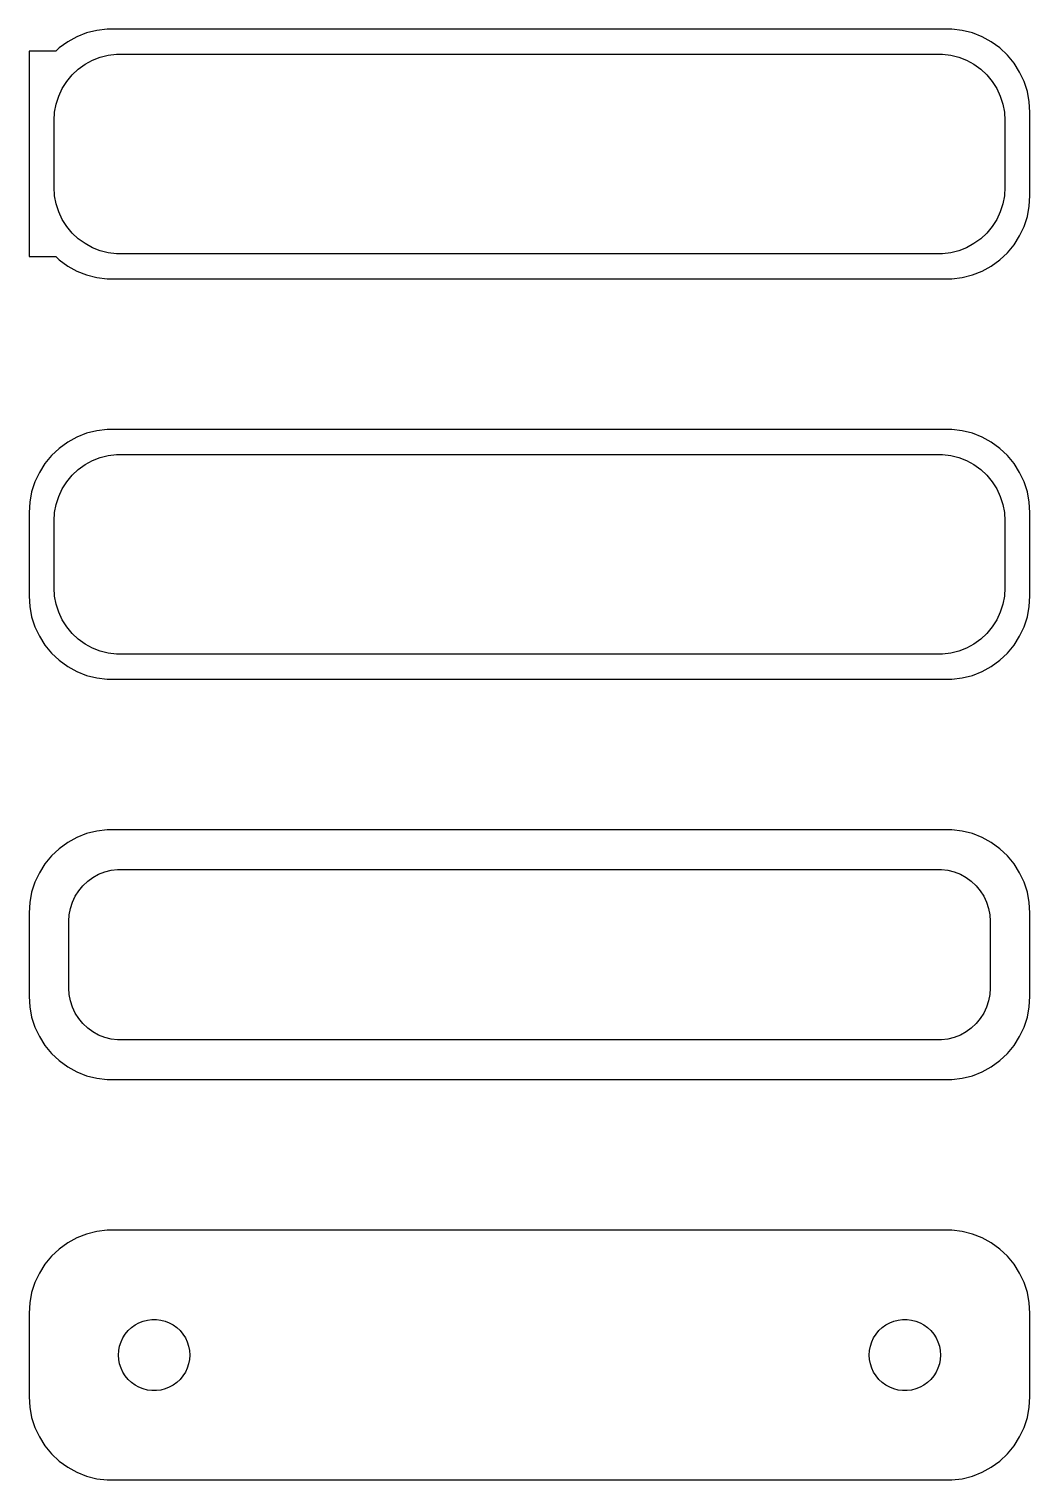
# Model space of a CAD drawing. Header units: metres. Extents: x -30 to 30, y 88.5 to 175.5.
import ezdxf

# ---------------------------------------------------------------- set-up
doc = ezdxf.new("R2010")
doc.units = ezdxf.units.M

msp = doc.modelspace()

# ---------------------------------------------------------------- linework, layer by layer
for p, q in [((-27.1289, 175.024), (-27.6791, 174.722)), ((-26.5451, 175.255), (-27.1289, 175.024)), ((-25.9369, 175.411), (-26.5451, 175.255)), ((-25.3139, 175.49), (-25.9369, 175.411)), ((25.3139, 175.49), (-25.3139, 175.49)), ((25.9369, 175.411), (25.3139, 175.49)), ((26.5451, 175.255), (25.9369, 175.411)), ((27.1289, 175.024), (26.5451, 175.255)), ((27.6791, 174.722), (27.1289, 175.024)), ((-28.4, 174.153), (-30, 174.153)), ((-30, 174.153), (-30, 161.847)), ((-28.1871, 174.353), (-28.4, 174.153)), ((-27.6791, 174.722), (-28.1871, 174.353)), ((-25.2495, 173.929), (-24.7512, 173.992)), ((-24.7512, 173.992), (24.7512, 173.992)), ((24.7512, 173.992), (25.2495, 173.929)), ((28.1871, 174.353), (27.6791, 174.722)), ((28.6448, 173.923), (28.1871, 174.353)), ((-27.0497, 173.082), (-26.6433, 173.377)), ((-26.6433, 173.377), (-26.2031, 173.619)), ((-26.2031, 173.619), (-25.7361, 173.804)), ((-25.7361, 173.804), (-25.2495, 173.929)), ((25.2495, 173.929), (25.7361, 173.804)), ((25.7361, 173.804), (26.2031, 173.619)), ((26.2031, 173.619), (26.6433, 173.377)), ((26.6433, 173.377), (27.0497, 173.082)), ((29.0451, 173.439), (28.6448, 173.923)), ((29.3815, 172.909), (29.0451, 173.439)), ((-28.0052, 171.927), (-27.7361, 172.351)), ((-27.7361, 172.351), (-27.4159, 172.738)), ((-27.4159, 172.738), (-27.0497, 173.082)), ((27.0497, 173.082), (27.4159, 172.738)), ((27.4159, 172.738), (27.7361, 172.351)), ((27.7361, 172.351), (28.0052, 171.927)), ((29.6489, 172.341), (29.3815, 172.909)), ((29.8429, 171.743), (29.6489, 172.341)), ((-28.3743, 170.995), (-28.2191, 171.472)), ((-28.2191, 171.472), (-28.0052, 171.927)), ((28.0052, 171.927), (28.2191, 171.472)), ((28.2191, 171.472), (28.3743, 170.995)), ((29.9606, 171.127), (29.8429, 171.743)), ((-28.5, 170), (-28.4684, 170.501)), ((-28.4684, 170.501), (-28.3743, 170.995)), ((28.3743, 170.995), (28.4684, 170.501)), ((28.4684, 170.501), (28.5, 170)), ((30, 170.5), (29.9606, 171.127)), ((30, 165.5), (30, 170.5)), ((-28.5, 166), (-28.5, 170)), ((28.5, 170), (28.5, 166)), ((-28.4684, 165.499), (-28.5, 166)), ((-28.3743, 165.005), (-28.4684, 165.499)), ((28.4684, 165.499), (28.3743, 165.005)), ((28.5, 166), (28.4684, 165.499)), ((29.9606, 164.873), (30, 165.5)), ((-28.2191, 164.528), (-28.3743, 165.005)), ((-28.0052, 164.073), (-28.2191, 164.528)), ((28.2191, 164.528), (28.0052, 164.073)), ((28.3743, 165.005), (28.2191, 164.528)), ((29.8429, 164.257), (29.9606, 164.873)), ((-27.7361, 163.649), (-28.0052, 164.073)), ((-27.4159, 163.262), (-27.7361, 163.649)), ((27.7361, 163.649), (27.4159, 163.262)), ((28.0052, 164.073), (27.7361, 163.649)), ((29.3815, 163.091), (29.6489, 163.659)), ((29.6489, 163.659), (29.8429, 164.257)), ((-27.0497, 162.918), (-27.4159, 163.262)), ((-26.6433, 162.623), (-27.0497, 162.918)), ((27.0497, 162.918), (26.6433, 162.623)), ((27.4159, 163.262), (27.0497, 162.918)), ((29.0451, 162.561), (29.3815, 163.091)), ((-30, 161.847), (-28.4, 161.847)), ((-28.4, 161.847), (-28.1871, 161.647)), ((-26.2031, 162.381), (-26.6433, 162.623)), ((-25.7361, 162.196), (-26.2031, 162.381)), ((-25.2495, 162.071), (-25.7361, 162.196)), ((-24.7512, 162.008), (-25.2495, 162.071)), ((24.7512, 162.008), (-24.7512, 162.008)), ((25.2495, 162.071), (24.7512, 162.008)), ((25.7361, 162.196), (25.2495, 162.071)), ((26.2031, 162.381), (25.7361, 162.196)), ((26.6433, 162.623), (26.2031, 162.381)), ((28.1871, 161.647), (28.6448, 162.077)), ((28.6448, 162.077), (29.0451, 162.561)), ((-28.1871, 161.647), (-27.6791, 161.278)), ((-27.6791, 161.278), (-27.1289, 160.976)), ((-27.1289, 160.976), (-26.5451, 160.745)), ((26.5451, 160.745), (27.1289, 160.976)), ((27.1289, 160.976), (27.6791, 161.278)), ((27.6791, 161.278), (28.1871, 161.647)), ((-26.5451, 160.745), (-25.9369, 160.589)), ((-25.9369, 160.589), (-25.3139, 160.51)), ((-25.3139, 160.51), (25.3139, 160.51)), ((25.3139, 160.51), (25.9369, 160.589)), ((25.9369, 160.589), (26.5451, 160.745)), ((-25.9369, 151.411), (-26.5451, 151.255)), ((-25.3139, 151.49), (-25.9369, 151.411)), ((25.3139, 151.49), (-25.3139, 151.49)), ((25.9369, 151.411), (25.3139, 151.49)), ((26.5451, 151.255), (25.9369, 151.411)), ((-27.6791, 150.722), (-28.1871, 150.353)), ((-27.1289, 151.024), (-27.6791, 150.722)), ((-26.5451, 151.255), (-27.1289, 151.024)), ((27.1289, 151.024), (26.5451, 151.255)), ((27.6791, 150.722), (27.1289, 151.024)), ((28.1871, 150.353), (27.6791, 150.722)), ((-28.6448, 149.923), (-29.0451, 149.439)), ((-28.1871, 150.353), (-28.6448, 149.923)), ((-26.6433, 149.377), (-26.2031, 149.619)), ((-26.2031, 149.619), (-25.7361, 149.804)), ((-25.7361, 149.804), (-25.2495, 149.929)), ((-25.2495, 149.929), (-24.7512, 149.992)), ((-24.7512, 149.992), (24.7512, 149.992)), ((24.7512, 149.992), (25.2495, 149.929)), ((25.2495, 149.929), (25.7361, 149.804)), ((25.7361, 149.804), (26.2031, 149.619)), ((26.2031, 149.619), (26.6433, 149.377)), ((28.6448, 149.923), (28.1871, 150.353)), ((29.0451, 149.439), (28.6448, 149.923)), ((-29.3815, 148.909), (-29.6489, 148.341)), ((-29.0451, 149.439), (-29.3815, 148.909)), ((-27.7361, 148.351), (-27.4159, 148.738)), ((-27.4159, 148.738), (-27.0497, 149.082)), ((-27.0497, 149.082), (-26.6433, 149.377)), ((26.6433, 149.377), (27.0497, 149.082)), ((27.0497, 149.082), (27.4159, 148.738)), ((27.4159, 148.738), (27.7361, 148.351)), ((29.3815, 148.909), (29.0451, 149.439)), ((29.6489, 148.341), (29.3815, 148.909)), ((-29.6489, 148.341), (-29.8429, 147.743)), ((-28.2191, 147.472), (-28.0052, 147.927)), ((-28.0052, 147.927), (-27.7361, 148.351)), ((27.7361, 148.351), (28.0052, 147.927)), ((28.0052, 147.927), (28.2191, 147.472)), ((29.8429, 147.743), (29.6489, 148.341)), ((-29.9606, 147.127), (-30, 146.5)), ((-29.8429, 147.743), (-29.9606, 147.127)), ((-28.3743, 146.995), (-28.2191, 147.472)), ((28.2191, 147.472), (28.3743, 146.995)), ((29.9606, 147.127), (29.8429, 147.743)), ((30, 146.5), (29.9606, 147.127)), ((-30, 146.5), (-30, 141.5)), ((-28.5, 146), (-28.4684, 146.501)), ((-28.4684, 146.501), (-28.3743, 146.995)), ((28.3743, 146.995), (28.4684, 146.501)), ((28.4684, 146.501), (28.5, 146)), ((30, 141.5), (30, 146.5)), ((-28.5, 142), (-28.5, 146)), ((28.5, 146), (28.5, 142)), ((-28.4684, 141.499), (-28.5, 142)), ((28.5, 142), (28.4684, 141.499)), ((-30, 141.5), (-29.9606, 140.873)), ((-28.3743, 141.005), (-28.4684, 141.499)), ((-28.2191, 140.528), (-28.3743, 141.005)), ((28.3743, 141.005), (28.2191, 140.528)), ((28.4684, 141.499), (28.3743, 141.005)), ((29.9606, 140.873), (30, 141.5)), ((-29.9606, 140.873), (-29.8429, 140.257)), ((-29.8429, 140.257), (-29.6489, 139.659)), ((-28.0052, 140.073), (-28.2191, 140.528)), ((-27.7361, 139.649), (-28.0052, 140.073)), ((28.0052, 140.073), (27.7361, 139.649)), ((28.2191, 140.528), (28.0052, 140.073)), ((29.6489, 139.659), (29.8429, 140.257)), ((29.8429, 140.257), (29.9606, 140.873)), ((-29.6489, 139.659), (-29.3815, 139.091)), ((-27.4159, 139.262), (-27.7361, 139.649)), ((-27.0497, 138.918), (-27.4159, 139.262)), ((27.4159, 139.262), (27.0497, 138.918)), ((27.7361, 139.649), (27.4159, 139.262)), ((29.3815, 139.091), (29.6489, 139.659)), ((-29.3815, 139.091), (-29.0451, 138.561)), ((-29.0451, 138.561), (-28.6448, 138.077)), ((-26.6433, 138.623), (-27.0497, 138.918)), ((-26.2031, 138.381), (-26.6433, 138.623)), ((-25.7361, 138.196), (-26.2031, 138.381)), ((26.2031, 138.381), (25.7361, 138.196)), ((26.6433, 138.623), (26.2031, 138.381)), ((27.0497, 138.918), (26.6433, 138.623)), ((28.6448, 138.077), (29.0451, 138.561)), ((29.0451, 138.561), (29.3815, 139.091)), ((-28.6448, 138.077), (-28.1871, 137.647)), ((-28.1871, 137.647), (-27.6791, 137.278)), ((-25.2495, 138.071), (-25.7361, 138.196)), ((-24.7512, 138.008), (-25.2495, 138.071)), ((24.7512, 138.008), (-24.7512, 138.008)), ((25.2495, 138.071), (24.7512, 138.008)), ((25.7361, 138.196), (25.2495, 138.071)), ((27.6791, 137.278), (28.1871, 137.647)), ((28.1871, 137.647), (28.6448, 138.077)), ((-27.6791, 137.278), (-27.1289, 136.976)), ((-27.1289, 136.976), (-26.5451, 136.745)), ((-26.5451, 136.745), (-25.9369, 136.589)), ((-25.9369, 136.589), (-25.3139, 136.51)), ((25.3139, 136.51), (25.9369, 136.589)), ((25.9369, 136.589), (26.5451, 136.745)), ((26.5451, 136.745), (27.1289, 136.976)), ((27.1289, 136.976), (27.6791, 137.278)), ((-25.3139, 136.51), (25.3139, 136.51)), ((-27.1289, 127.024), (-27.6791, 126.722)), ((-26.5451, 127.255), (-27.1289, 127.024)), ((-25.9369, 127.411), (-26.5451, 127.255)), ((-25.3139, 127.49), (-25.9369, 127.411)), ((25.3139, 127.49), (-25.3139, 127.49)), ((25.9369, 127.411), (25.3139, 127.49)), ((26.5451, 127.255), (25.9369, 127.411)), ((27.1289, 127.024), (26.5451, 127.255)), ((27.6791, 126.722), (27.1289, 127.024)), ((-28.1871, 126.353), (-28.6448, 125.923)), ((-27.6791, 126.722), (-28.1871, 126.353)), ((28.1871, 126.353), (27.6791, 126.722)), ((28.6448, 125.923), (28.1871, 126.353)), ((-29.0451, 125.439), (-29.3815, 124.909)), ((-28.6448, 125.923), (-29.0451, 125.439)), ((29.0451, 125.439), (28.6448, 125.923)), ((29.3815, 124.909), (29.0451, 125.439)), ((-29.3815, 124.909), (-29.6489, 124.341)), ((-26.7692, 124.131), (-26.4842, 124.399)), ((-26.4842, 124.399), (-26.168, 124.628)), ((-26.168, 124.628), (-25.8254, 124.817)), ((-25.8254, 124.817), (-25.4619, 124.961)), ((-25.4619, 124.961), (-25.0833, 125.058)), ((-25.0833, 125.058), (-24.6954, 125.107)), ((-24.6954, 125.107), (24.6954, 125.107)), ((24.6954, 125.107), (25.0833, 125.058)), ((25.0833, 125.058), (25.4619, 124.961)), ((25.4619, 124.961), (25.8254, 124.817)), ((25.8254, 124.817), (26.168, 124.628)), ((26.168, 124.628), (26.4842, 124.399)), ((26.4842, 124.399), (26.7692, 124.131)), ((29.6489, 124.341), (29.3815, 124.909)), ((-29.8429, 123.743), (-29.9606, 123.127)), ((-29.6489, 124.341), (-29.8429, 123.743)), ((-27.2279, 123.5), (-27.0184, 123.83)), ((-27.0184, 123.83), (-26.7692, 124.131)), ((26.7692, 124.131), (27.0184, 123.83)), ((27.0184, 123.83), (27.2279, 123.5)), ((29.8429, 123.743), (29.6489, 124.341)), ((29.9606, 123.127), (29.8429, 123.743)), ((-29.9606, 123.127), (-30, 122.5)), ((-27.5884, 122.39), (-27.5151, 122.774)), ((-27.5151, 122.774), (-27.3943, 123.146)), ((-27.3943, 123.146), (-27.2279, 123.5)), ((27.2279, 123.5), (27.3943, 123.146)), ((27.3943, 123.146), (27.5151, 122.774)), ((27.5151, 122.774), (27.5884, 122.39)), ((30, 122.5), (29.9606, 123.127)), ((-30, 122.5), (-30, 117.5)), ((-27.6129, 122), (-27.5884, 122.39)), ((-27.6129, 118), (-27.6129, 122)), ((27.5884, 122.39), (27.6129, 122)), ((27.6129, 122), (27.6129, 118)), ((30, 117.5), (30, 122.5)), ((-30, 117.5), (-29.9606, 116.873)), ((-27.5884, 117.61), (-27.6129, 118)), ((-27.5151, 117.226), (-27.5884, 117.61)), ((27.5884, 117.61), (27.5151, 117.226)), ((27.6129, 118), (27.5884, 117.61)), ((29.9606, 116.873), (30, 117.5)), ((-29.9606, 116.873), (-29.8429, 116.257)), ((-27.3943, 116.854), (-27.5151, 117.226)), ((-27.2279, 116.5), (-27.3943, 116.854)), ((27.3943, 116.854), (27.2279, 116.5)), ((27.5151, 117.226), (27.3943, 116.854)), ((29.8429, 116.257), (29.9606, 116.873)), ((-29.8429, 116.257), (-29.6489, 115.659)), ((-27.0184, 116.17), (-27.2279, 116.5)), ((-26.7692, 115.869), (-27.0184, 116.17)), ((-26.4842, 115.601), (-26.7692, 115.869)), ((26.7692, 115.869), (26.4842, 115.601)), ((27.0184, 116.17), (26.7692, 115.869)), ((27.2279, 116.5), (27.0184, 116.17)), ((29.6489, 115.659), (29.8429, 116.257)), ((-29.6489, 115.659), (-29.3815, 115.091)), ((-29.3815, 115.091), (-29.0451, 114.561)), ((-26.168, 115.372), (-26.4842, 115.601)), ((-25.8254, 115.183), (-26.168, 115.372)), ((-25.4619, 115.039), (-25.8254, 115.183)), ((-25.0833, 114.942), (-25.4619, 115.039)), ((-24.6954, 114.893), (-25.0833, 114.942)), ((24.6954, 114.893), (-24.6954, 114.893)), ((25.0833, 114.942), (24.6954, 114.893)), ((25.4619, 115.039), (25.0833, 114.942)), ((25.8254, 115.183), (25.4619, 115.039)), ((26.168, 115.372), (25.8254, 115.183)), ((26.4842, 115.601), (26.168, 115.372)), ((29.0451, 114.561), (29.3815, 115.091)), ((29.3815, 115.091), (29.6489, 115.659)), ((-29.0451, 114.561), (-28.6448, 114.077)), ((-28.6448, 114.077), (-28.1871, 113.647)), ((28.1871, 113.647), (28.6448, 114.077)), ((28.6448, 114.077), (29.0451, 114.561)), ((-28.1871, 113.647), (-27.6791, 113.278)), ((-27.6791, 113.278), (-27.1289, 112.976)), ((27.1289, 112.976), (27.6791, 113.278)), ((27.6791, 113.278), (28.1871, 113.647)), ((-27.1289, 112.976), (-26.5451, 112.745)), ((-26.5451, 112.745), (-25.9369, 112.589)), ((-25.9369, 112.589), (-25.3139, 112.51)), ((-25.3139, 112.51), (25.3139, 112.51)), ((25.3139, 112.51), (25.9369, 112.589)), ((25.9369, 112.589), (26.5451, 112.745)), ((26.5451, 112.745), (27.1289, 112.976)), ((-27.6791, 102.722), (-28.1871, 102.353)), ((-27.1289, 103.024), (-27.6791, 102.722)), ((-26.5451, 103.255), (-27.1289, 103.024)), ((-25.9369, 103.411), (-26.5451, 103.255)), ((-25.3139, 103.49), (-25.9369, 103.411)), ((25.3139, 103.49), (-25.3139, 103.49)), ((25.9369, 103.411), (25.3139, 103.49)), ((26.5451, 103.255), (25.9369, 103.411)), ((27.1289, 103.024), (26.5451, 103.255)), ((27.6791, 102.722), (27.1289, 103.024)), ((28.1871, 102.353), (27.6791, 102.722)), ((-28.6448, 101.923), (-29.0451, 101.439)), ((-28.1871, 102.353), (-28.6448, 101.923)), ((28.6448, 101.923), (28.1871, 102.353)), ((29.0451, 101.439), (28.6448, 101.923)), ((-29.3815, 100.909), (-29.6489, 100.341)), ((-29.0451, 101.439), (-29.3815, 100.909)), ((29.3815, 100.909), (29.0451, 101.439)), ((29.6489, 100.341), (29.3815, 100.909)), ((-29.6489, 100.341), (-29.8429, 99.7434)), ((29.8429, 99.7434), (29.6489, 100.341)), ((-29.8429, 99.7434), (-29.9606, 99.1267)), ((29.9606, 99.1267), (29.8429, 99.7434)), ((-29.9606, 99.1267), (-30, 98.5)), ((-30, 98.5), (-30, 93.5)), ((30, 98.5), (29.9606, 99.1267)), ((30, 93.5), (30, 98.5)), ((-24.2275, 97.2551), (-24.0565, 97.4617)), ((-24.0565, 97.4617), (-23.8611, 97.6453)), ((-23.8611, 97.6453), (-23.6441, 97.8029)), ((-23.6441, 97.8029), (-23.4091, 97.9321)), ((-23.4091, 97.9321), (-23.1598, 98.0308)), ((-23.1598, 98.0308), (-22.9001, 98.0975)), ((-22.9001, 98.0975), (-22.6341, 98.1311)), ((-22.6341, 98.1311), (-22.3659, 98.1311)), ((-22.3659, 98.1311), (-22.0999, 98.0975)), ((-22.0999, 98.0975), (-21.8401, 98.0308)), ((-21.8401, 98.0308), (-21.5908, 97.9321)), ((-21.5908, 97.9321), (-21.3559, 97.8029)), ((-21.3559, 97.8029), (-21.1389, 97.6453)), ((-21.1389, 97.6453), (-20.9434, 97.4617)), ((-20.9434, 97.4617), (-20.7725, 97.2551)), ((20.7725, 97.2551), (20.9434, 97.4617)), ((20.9434, 97.4617), (21.1389, 97.6453)), ((21.1389, 97.6453), (21.3559, 97.8029)), ((21.3559, 97.8029), (21.5908, 97.9321)), ((21.5908, 97.9321), (21.8401, 98.0308)), ((21.8401, 98.0308), (22.0999, 98.0975)), ((22.0999, 98.0975), (22.3659, 98.1311)), ((22.3659, 98.1311), (22.6341, 98.1311)), ((22.6341, 98.1311), (22.9001, 98.0975)), ((22.9001, 98.0975), (23.1598, 98.0308)), ((23.1598, 98.0308), (23.4091, 97.9321)), ((23.4091, 97.9321), (23.6441, 97.8029)), ((23.6441, 97.8029), (23.8611, 97.6453)), ((23.8611, 97.6453), (24.0565, 97.4617)), ((24.0565, 97.4617), (24.2275, 97.2551)), ((-24.5682, 96.531), (-24.4853, 96.786)), ((-24.4853, 96.786), (-24.3712, 97.0287)), ((-24.3712, 97.0287), (-24.2275, 97.2551)), ((-20.7725, 97.2551), (-20.6288, 97.0287)), ((-20.6288, 97.0287), (-20.5146, 96.786)), ((-20.5146, 96.786), (-20.4318, 96.531)), ((20.4318, 96.531), (20.5146, 96.786)), ((20.5146, 96.786), (20.6288, 97.0287)), ((20.6288, 97.0287), (20.7725, 97.2551)), ((24.2275, 97.2551), (24.3712, 97.0287)), ((24.3712, 97.0287), (24.4853, 96.786)), ((24.4853, 96.786), (24.5682, 96.531)), ((-24.6353, 96), (-24.6185, 96.2676)), ((-24.6185, 95.7324), (-24.6353, 96)), ((-24.6185, 96.2676), (-24.5682, 96.531)), ((-24.5682, 95.469), (-24.6185, 95.7324)), ((-20.4318, 96.531), (-20.3815, 96.2676)), ((-20.3815, 95.7324), (-20.4318, 95.469)), ((-20.3815, 96.2676), (-20.3647, 96)), ((-20.3647, 96), (-20.3815, 95.7324)), ((20.3647, 96), (20.3815, 96.2676)), ((20.3815, 95.7324), (20.3647, 96)), ((20.3815, 96.2676), (20.4318, 96.531)), ((20.4318, 95.469), (20.3815, 95.7324)), ((24.5682, 96.531), (24.6185, 96.2676)), ((24.6185, 95.7324), (24.5682, 95.469)), ((24.6185, 96.2676), (24.6353, 96)), ((24.6353, 96), (24.6185, 95.7324)), ((-24.4853, 95.214), (-24.5682, 95.469)), ((-24.3712, 94.9713), (-24.4853, 95.214)), ((-24.2275, 94.7449), (-24.3712, 94.9713)), ((-20.6288, 94.9713), (-20.7725, 94.7449)), ((-20.5146, 95.214), (-20.6288, 94.9713)), ((-20.4318, 95.469), (-20.5146, 95.214)), ((20.5146, 95.214), (20.4318, 95.469)), ((20.6288, 94.9713), (20.5146, 95.214)), ((20.7725, 94.7449), (20.6288, 94.9713)), ((24.3712, 94.9713), (24.2275, 94.7449)), ((24.4853, 95.214), (24.3712, 94.9713)), ((24.5682, 95.469), (24.4853, 95.214)), ((-24.0565, 94.5383), (-24.2275, 94.7449)), ((-23.8611, 94.3547), (-24.0565, 94.5383)), ((-23.6441, 94.1971), (-23.8611, 94.3547)), ((-23.4091, 94.0679), (-23.6441, 94.1971)), ((-23.1598, 93.9692), (-23.4091, 94.0679)), ((-22.9001, 93.9025), (-23.1598, 93.9692)), ((-21.8401, 93.9692), (-22.0999, 93.9025)), ((-21.5908, 94.0679), (-21.8401, 93.9692)), ((-21.3559, 94.1971), (-21.5908, 94.0679)), ((-21.1389, 94.3547), (-21.3559, 94.1971)), ((-20.9434, 94.5383), (-21.1389, 94.3547)), ((-20.7725, 94.7449), (-20.9434, 94.5383)), ((20.9434, 94.5383), (20.7725, 94.7449)), ((21.1389, 94.3547), (20.9434, 94.5383)), ((21.3559, 94.1971), (21.1389, 94.3547)), ((21.5908, 94.0679), (21.3559, 94.1971)), ((21.8401, 93.9692), (21.5908, 94.0679)), ((22.0999, 93.9025), (21.8401, 93.9692)), ((23.1598, 93.9692), (22.9001, 93.9025)), ((23.4091, 94.0679), (23.1598, 93.9692)), ((23.6441, 94.1971), (23.4091, 94.0679)), ((23.8611, 94.3547), (23.6441, 94.1971)), ((24.0565, 94.5383), (23.8611, 94.3547)), ((24.2275, 94.7449), (24.0565, 94.5383)), ((-30, 93.5), (-29.9606, 92.8733)), ((-22.6341, 93.8689), (-22.9001, 93.9025)), ((-22.3659, 93.8689), (-22.6341, 93.8689)), ((-22.0999, 93.9025), (-22.3659, 93.8689)), ((22.3659, 93.8689), (22.0999, 93.9025)), ((22.6341, 93.8689), (22.3659, 93.8689)), ((22.9001, 93.9025), (22.6341, 93.8689)), ((29.9606, 92.8733), (30, 93.5)), ((-29.9606, 92.8733), (-29.8429, 92.2566)), ((-29.8429, 92.2566), (-29.6489, 91.6594)), ((29.6489, 91.6594), (29.8429, 92.2566)), ((29.8429, 92.2566), (29.9606, 92.8733)), ((-29.6489, 91.6594), (-29.3815, 91.0912)), ((29.3815, 91.0912), (29.6489, 91.6594)), ((-29.3815, 91.0912), (-29.0451, 90.5611)), ((-29.0451, 90.5611), (-28.6448, 90.0773)), ((28.6448, 90.0773), (29.0451, 90.5611)), ((29.0451, 90.5611), (29.3815, 91.0912)), ((-28.6448, 90.0773), (-28.1871, 89.6474)), ((-28.1871, 89.6474), (-27.6791, 89.2784)), ((27.6791, 89.2784), (28.1871, 89.6474)), ((28.1871, 89.6474), (28.6448, 90.0773)), ((-27.6791, 89.2784), (-27.1289, 88.9759)), ((-27.1289, 88.9759), (-26.5451, 88.7447)), ((-26.5451, 88.7447), (-25.9369, 88.5886)), ((25.9369, 88.5886), (26.5451, 88.7447)), ((26.5451, 88.7447), (27.1289, 88.9759)), ((27.1289, 88.9759), (27.6791, 89.2784)), ((-25.9369, 88.5886), (-25.3139, 88.5099)), ((-25.3139, 88.5099), (25.3139, 88.5099)), ((25.3139, 88.5099), (25.9369, 88.5886))]:
    msp.add_line(p, q)

doc.saveas('drawing.dxf')
